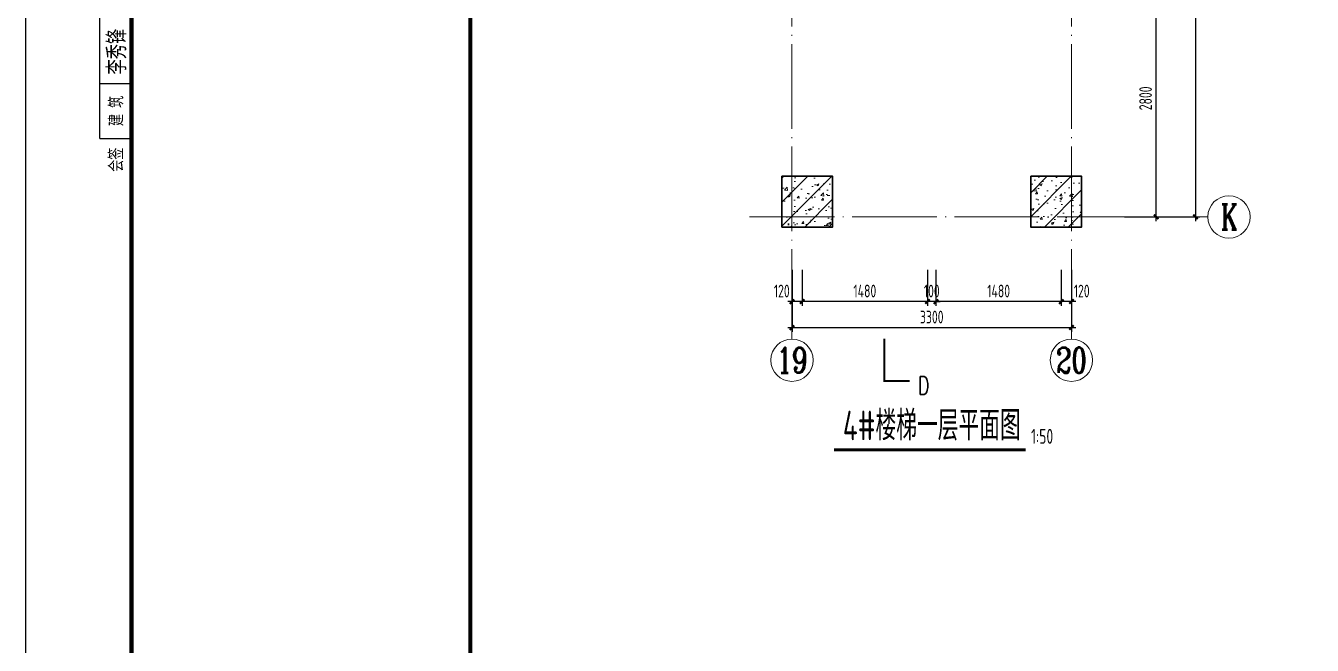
# Model space of a CAD drawing. Extents: x 56246 to 893198, y -950445 to -423535.
# Drawn here: x 368313 to 383505, y -478589 to -471274 of the extents above; entities that cross this region are included whole.
import ezdxf
from ezdxf.enums import TextEntityAlignment as Align

# ---------------------------------------------------------------- set-up
doc = ezdxf.new("R2010")
doc.units = 0
doc.header["$LTSCALE"] = 500
doc.linetypes.add('CONTINOUS', pattern=[0])
doc.linetypes.add('DOTE', pattern=[2.42, 2, -0.2, 0.02, -0.2])
for name, color, linetype, lineweight in [('0S-图框文字', 51, 'Continuous', 18), ('0S-柱-线', 50, 'Continuous', 30), ('0S-楼梯-文字', 4, 'Continuous', 20), ('0S-轴线', 1, 'DOTE', 13), ('0S-轴线尺寸', 6, 'CONTINOUS', 18), ('0S-轴线编号', 6, 'CONTINOUS', 18), ('上层柱线', 6, 'Continuous', 18)]:
    doc.layers.add(name, color=color, linetype=linetype, lineweight=lineweight)
doc.layers.add('T-TK', color=157, linetype='Continuous')
doc.layers.add('照明平面标注层', color=111, linetype='Continuous')
doc.styles.add('_TCH_LABEL', font='COMPLEX', dxfattribs={"bigfont": 'GBCBIG'})
doc.styles.add('TK2-TY', font='', dxfattribs={"width": 0.8})
doc.styles.add('TSSD_Axis', font='complex.shx', dxfattribs={"width": 0.7, "bigfont": 'hztxt.shx'})
doc.styles.add('TSSD_DIMENSION', font='tssdeng.shx', dxfattribs={"width": 0.7, "bigfont": 'Hztxt.shx'})
doc.styles.add('TSSD_Rein', font='Tssdeng.shx', dxfattribs={"width": 0.7, "bigfont": 'hztxt.shx'})
doc.styles.get('TK2-TY').set_extended_font_data('NSimSun')
doc.dimstyles.new('TSSD_50_50', dxfattribs={"dimtxt": 150, "dimasz": 50, "dimexe": 50, "dimexo": 125, "dimgap": 50, "dimtad": 1, "dimdec": 0, "dimzin": 0, "dimdsep": 46, "dimtxsty": 'TSSD_DIMENSION', "dimblk": 'ARCHTICK', "dimblk1": 'ARCHTICK', "dimblk2": 'ARCHTICK', "dimcen": 0, "dimdle": 50, "dimclrt": 7, "dimadec": 0, "dimazin": 0, "dimtfac": 1, "dimtdec": 0, "dimtix": 1, "dimtmove": 2, "dimatfit": 3, "dimfxl": 1, "dimtolj": 1, "dimtzin": 0, "dimarcsym": 0})
pattern_1 = [(45, (-72179.19, -22206.57), (-141.421356, 141.421356), []), (50, (-72179.19, -22206.57), (286.90407, -25.10085), [30, -330]), (355, (-72179.2, -22206.57), (-55.50053, 300.87685), [24, -264]), (100.4514, (-72155.28, -22208.66), (231.40375, 275.77582), [25.49608, -280.45684]), (46.1842, (-72179.2, -22126.57), (426.89642, -66.2076), [45, -495]), (96.6356, (-72143.6, -22132.1), (373.86508, 389.64715), [38.24412, -420.6852]), (351.1842, (-72179.2, -22126.57), (373.86478, 389.64744), [36, -396]), (21, (-72139.19, -22146.57), (238.76282, -161.04756), [30, -330]), (326, (-72139.2, -22146.57), (97.32613, 290.06002), [24, -264]), (71.4514, (-72119.3, -22159.99), (336.08905, 129.0122), [25.49608, -280.45684]), (37.5, (-72179.19, -22206.57), (4.863942, 133.157542), [2, -260.8, 2, -268, 2, -265]), (7.5, (-72179.19, -22206.57), (105.227815, 157.764685), [2, -152.8, 2, -254.8, 2, -101]), (327.5, (-72268.39, -22206.57), (213.528974, -9.021949), [2, -100, 2, -312, 2, -414]), (317.5, (-72308.39, -22206.57), (233.27447, 40.041993), [2, -130, 2, -207.2, 2, -294])]

# ---------------------------------------------------------------- blocks, each defined once
blk = doc.blocks.new('会签00', base_point=(408472, -305295))
blk.add_lwpolyline([(408472, -305295), (409222, -305295), (409222, -329195), (408472, -329195)], close=True)
at = {"style": 'TSSD_DIMENSION', "width": 0.8}
blk.add_text('李秀锋', height=450, rotation=90, dxfattribs=at).set_placement((409101, -327684))
blk = doc.blocks.new('A0-DWF')
at = {"layer": 'T-TK'}
for p, q in [((0, -84100), (0, 0)), ((118900, -84100), (118900, 0)), ((1750, -24900), (1750, -1000)), ((1750, -23600), (2500, -23600)), ((1750, -24900), (2500, -24900))]:
    blk.add_line(p, q, dxfattribs=at)
at = {"layer": 'T-TK', "const_width": 100}
for points in [[(2500, -83100), (117900, -83100), (117900, -1000), (2500, -1000)], [(10500, -83100), (2500, -83100), (2500, -21700), (10500, -21700)]]:
    blk.add_lwpolyline(points, close=True, dxfattribs=at)
at = {"layer": '0S-图框文字', "xscale": 0.999996, "yscale": 0.999996, "zscale": 0.999996}
blk.add_blockref('会签00', (1750, -1000), dxfattribs=at)
at = {"layer": 'T-TK', "style": 'TK2-TY', "width": 0.7}
for s, p in [('建 筑', (2128, -24250)), ('会签', (2125, -25402))]:
    blk.add_text(s, height=300, rotation=90, dxfattribs=at).set_placement(p, align=Align.MIDDLE_CENTER)
blk = doc.blocks.new('ts_axno')
at = {"color": 0, "linetype": 'ByBlock', "lineweight": -2}
blk.add_circle((0, 0), 0.5, dxfattribs=at)
at = {"color": 0, "linetype": 'ByBlock', "lineweight": -2, "style": 'TSSD_Axis', "width": 0.7}
blk.add_attdef('A', text='', height=0.6, dxfattribs=at).set_placement((0, 0), align=Align.MIDDLE_CENTER)
blk = doc.blocks.new('_ArchTick')
at = {"color": 0, "linetype": 'ByBlock', "const_width": 0.5}
blk.add_lwpolyline([(-0.53, -0.53), (0.53, 0.53)], dxfattribs=at)
blk = doc.blocks.new('*D569')
at = {"layer": '0S-轴线尺寸', "color": 0, "lineweight": -2, "transparency": 16777216}
for p, q in [((377362, -474156), (377362, -474888)), ((380662, -474156), (380662, -474888)), ((377312, -474838), (380712, -474838))]:
    blk.add_line(p, q, dxfattribs=at)
at = {"layer": 'Defpoints', "color": 0, "transparency": 16777216}
for p in [(377362, -474031), (380662, -474031), (380662, -474838)]:
    blk.add_point(p, dxfattribs=at)
at = {"layer": '0S-轴线尺寸', "color": 0, "lineweight": -2, "transparency": 16777216, "xscale": 50, "yscale": 50, "zscale": 50, "rotation": 180}
blk.add_blockref('_ArchTick', (377362, -474838), dxfattribs=at)
at = {"layer": '0S-轴线尺寸', "color": 0, "lineweight": -2, "transparency": 16777216, "xscale": 50, "yscale": 50, "zscale": 50}
blk.add_blockref('_ArchTick', (380662, -474838), dxfattribs=at)
at = {"layer": '0S-轴线尺寸', "color": 7, "transparency": 16777216, "insert": (379012, -474713), "char_height": 150, "attachment_point": 5, "style": 'TSSD_DIMENSION'}
blk.add_mtext('\\A1;3300', dxfattribs=at)
blk = doc.blocks.new('*D570')
at = {"layer": '0S-轴线尺寸', "color": 0, "lineweight": -2, "transparency": 16777216}
for p, q in [((382127, -464681), (382127, -473581)), ((381287, -464731), (382177, -464731)), ((381287, -473531), (382177, -473531))]:
    blk.add_line(p, q, dxfattribs=at)
at = {"layer": 'Defpoints', "color": 0, "transparency": 16777216}
for p in [(381162, -464731), (381162, -473531), (382127, -473531)]:
    blk.add_point(p, dxfattribs=at)
at = {"layer": '0S-轴线尺寸', "color": 0, "lineweight": -2, "transparency": 16777216, "xscale": 50, "yscale": 50, "zscale": 50}
for p, rotation in [((382127, -464731), 90), ((382127, -473531), 270)]:
    blk.add_blockref('_ArchTick', p, dxfattribs=dict(at, rotation=rotation))
at = {"layer": '0S-轴线尺寸', "color": 7, "transparency": 16777216, "insert": (382002, -469131), "char_height": 150, "attachment_point": 5, "rotation": 90, "style": 'TSSD_DIMENSION'}
blk.add_mtext('\\A1;8800', dxfattribs=at)
blk = doc.blocks.new('*D571')
at = {"layer": '0S-轴线尺寸', "color": 0, "lineweight": -2, "transparency": 16777216}
for p, q in [((377482, -474156), (377482, -474581)), ((378962, -474156), (378962, -474581)), ((379012, -474531), (377432, -474531))]:
    blk.add_line(p, q, dxfattribs=at)
at = {"layer": 'Defpoints', "color": 0, "transparency": 16777216}
for p in [(377482, -474031), (378962, -474031), (377482, -474531)]:
    blk.add_point(p, dxfattribs=at)
at = {"layer": '0S-轴线尺寸', "color": 0, "lineweight": -2, "transparency": 16777216, "xscale": 50, "yscale": 50, "zscale": 50, "rotation": 180}
blk.add_blockref('_ArchTick', (377482, -474531), dxfattribs=at)
at = {"layer": '0S-轴线尺寸', "color": 0, "lineweight": -2, "transparency": 16777216, "xscale": 50, "yscale": 50, "zscale": 50}
blk.add_blockref('_ArchTick', (378962, -474531), dxfattribs=at)
at = {"layer": '0S-轴线尺寸', "color": 7, "transparency": 16777216, "insert": (378222, -474406), "char_height": 150, "attachment_point": 5, "style": 'TSSD_DIMENSION'}
blk.add_mtext('\\A1;1480', dxfattribs=at)
blk = doc.blocks.new('*D572')
at = {"layer": '0S-轴线尺寸', "color": 0, "lineweight": -2, "transparency": 16777216}
for p, q in [((377362, -474156), (377362, -474581)), ((377482, -474156), (377482, -474581)), ((377532, -474531), (377312, -474531))]:
    blk.add_line(p, q, dxfattribs=at)
at = {"layer": 'Defpoints', "color": 0, "transparency": 16777216}
for p in [(377362, -474031), (377482, -474031), (377362, -474531)]:
    blk.add_point(p, dxfattribs=at)
at = {"layer": '0S-轴线尺寸', "color": 0, "lineweight": -2, "transparency": 16777216, "xscale": 50, "yscale": 50, "zscale": 50, "rotation": 180}
blk.add_blockref('_ArchTick', (377362, -474531), dxfattribs=at)
at = {"layer": '0S-轴线尺寸', "color": 0, "lineweight": -2, "transparency": 16777216, "xscale": 50, "yscale": 50, "zscale": 50}
blk.add_blockref('_ArchTick', (377482, -474531), dxfattribs=at)
at = {"layer": '0S-轴线尺寸', "color": 7, "transparency": 16777216, "insert": (377241, -474406), "char_height": 150, "attachment_point": 5, "style": 'TSSD_DIMENSION'}
blk.add_mtext('\\A1;120', dxfattribs=at)
blk = doc.blocks.new('*D573')
at = {"layer": '0S-轴线尺寸', "color": 0, "lineweight": -2, "transparency": 16777216}
for p, q in [((381287, -470731), (381712, -470731)), ((381662, -473581), (381662, -470681)), ((381287, -473531), (381712, -473531))]:
    blk.add_line(p, q, dxfattribs=at)
at = {"layer": 'Defpoints', "color": 0, "transparency": 16777216}
for p in [(381162, -470731), (381662, -470731), (381162, -473531)]:
    blk.add_point(p, dxfattribs=at)
at = {"layer": '0S-轴线尺寸', "color": 0, "lineweight": -2, "transparency": 16777216, "xscale": 50, "yscale": 50, "zscale": 50}
for p, rotation in [((381662, -470731), 90), ((381662, -473531), 270)]:
    blk.add_blockref('_ArchTick', p, dxfattribs=dict(at, rotation=rotation))
at = {"layer": '0S-轴线尺寸', "color": 7, "transparency": 16777216, "insert": (381537, -472131), "char_height": 150, "attachment_point": 5, "rotation": 90, "style": 'TSSD_DIMENSION'}
blk.add_mtext('\\A1;2800', dxfattribs=at)
blk = doc.blocks.new('*D574')
at = {"layer": '0S-轴线尺寸', "color": 0, "lineweight": -2, "transparency": 16777216}
for p, q in [((378962, -474156), (378962, -474581)), ((379062, -474156), (379062, -474581)), ((378962, -474531), (378912, -474531)), ((379062, -474531), (378962, -474531)), ((379062, -474531), (379112, -474531))]:
    blk.add_line(p, q, dxfattribs=at)
at = {"layer": 'Defpoints', "color": 0, "transparency": 16777216}
for p in [(378962, -474031), (379062, -474031), (378962, -474531)]:
    blk.add_point(p, dxfattribs=at)
at = {"layer": '0S-轴线尺寸', "color": 0, "lineweight": -2, "transparency": 16777216, "xscale": 50, "yscale": 50, "zscale": 50}
blk.add_blockref('_ArchTick', (378962, -474531), dxfattribs=at)
at = {"layer": '0S-轴线尺寸', "color": 0, "lineweight": -2, "transparency": 16777216, "xscale": 50, "yscale": 50, "zscale": 50, "rotation": 180}
blk.add_blockref('_ArchTick', (379062, -474531), dxfattribs=at)
at = {"layer": '0S-轴线尺寸', "color": 7, "transparency": 16777216, "insert": (379012, -474406), "char_height": 150, "attachment_point": 5, "style": 'TSSD_DIMENSION'}
blk.add_mtext('\\A1;100', dxfattribs=at)
blk = doc.blocks.new('*D575')
at = {"layer": '0S-轴线尺寸', "color": 0, "lineweight": -2, "transparency": 16777216}
for p, q in [((379062, -474156), (379062, -474581)), ((380542, -474156), (380542, -474581)), ((380592, -474531), (379012, -474531))]:
    blk.add_line(p, q, dxfattribs=at)
at = {"layer": 'Defpoints', "color": 0, "transparency": 16777216}
for p in [(379062, -474031), (380542, -474031), (379062, -474531)]:
    blk.add_point(p, dxfattribs=at)
at = {"layer": '0S-轴线尺寸', "color": 0, "lineweight": -2, "transparency": 16777216, "xscale": 50, "yscale": 50, "zscale": 50, "rotation": 180}
blk.add_blockref('_ArchTick', (379062, -474531), dxfattribs=at)
at = {"layer": '0S-轴线尺寸', "color": 0, "lineweight": -2, "transparency": 16777216, "xscale": 50, "yscale": 50, "zscale": 50}
blk.add_blockref('_ArchTick', (380542, -474531), dxfattribs=at)
at = {"layer": '0S-轴线尺寸', "color": 7, "transparency": 16777216, "insert": (379802, -474406), "char_height": 150, "attachment_point": 5, "style": 'TSSD_DIMENSION'}
blk.add_mtext('\\A1;1480', dxfattribs=at)
blk = doc.blocks.new('*D576')
at = {"layer": '0S-轴线尺寸', "color": 0, "lineweight": -2, "transparency": 16777216}
for p, q in [((380542, -474156), (380542, -474581)), ((380662, -474156), (380662, -474581)), ((380712, -474531), (380492, -474531))]:
    blk.add_line(p, q, dxfattribs=at)
at = {"layer": 'Defpoints', "color": 0, "transparency": 16777216}
for p in [(380542, -474031), (380662, -474031), (380542, -474531)]:
    blk.add_point(p, dxfattribs=at)
at = {"layer": '0S-轴线尺寸', "color": 0, "lineweight": -2, "transparency": 16777216, "xscale": 50, "yscale": 50, "zscale": 50, "rotation": 180}
blk.add_blockref('_ArchTick', (380542, -474531), dxfattribs=at)
at = {"layer": '0S-轴线尺寸', "color": 0, "lineweight": -2, "transparency": 16777216, "xscale": 50, "yscale": 50, "zscale": 50}
blk.add_blockref('_ArchTick', (380662, -474531), dxfattribs=at)
at = {"layer": '0S-轴线尺寸', "color": 7, "transparency": 16777216, "insert": (380783, -474406), "char_height": 150, "attachment_point": 5, "style": 'TSSD_DIMENSION'}
blk.add_mtext('\\A1;120', dxfattribs=at)

msp = doc.modelspace()

# ---------------------------------------------------------------- hatches: boundary and pattern name
at = {"layer": '上层柱线'}
h = msp.add_hatch(dxfattribs=at)
h.set_pattern_fill('钢筋混凝土', color=256, scale=40, pattern_type=2)
h.set_pattern_definition(pattern_1)
h.paths.add_polyline_path([(377241.7198, -473051.0176), (377241.7198, -473651.0176), (377841.7198, -473651.0176), (377841.7198, -473051.0176)])
h = msp.add_hatch(dxfattribs=at)
h.set_pattern_fill('钢筋混凝土', color=256, scale=40, pattern_type=2)
h.set_pattern_definition(pattern_1)
h.paths.add_polyline_path([(380181.7198, -473051.0176), (380181.7198, -473651.0176), (380781.7198, -473651.0176), (380781.7198, -473051.0176)])

# ---------------------------------------------------------------- linework, layer by layer
at = {"layer": '0S-柱-线'}
for points in [[(377241.7198, -473051.0176), (377241.7198, -473651.0176), (377841.7198, -473651.0176), (377841.7198, -473051.0176)], [(380181.7198, -473051.0176), (380181.7198, -473651.0176), (380781.7198, -473651.0176), (380781.7198, -473051.0176)]]:
    msp.add_lwpolyline(points, close=True, dxfattribs=at)
at = {"layer": '0S-楼梯-文字'}
for points, const_width in [([(378751.843, -475468.7732), (378451.843, -475468.7732), (378451.843, -474968.7732)], 25), ([(377857.4825, -476279.3135), (380122.8283, -476279.3135)], 35)]:
    msp.add_lwpolyline(points, dxfattribs=dict(at, const_width=const_width))
at = {"layer": '0S-轴线'}
for p, q in [((377361.7198, -464231.0176), (377361.7198, -474031.0176)), ((380661.7198, -464231.0176), (380661.7198, -474031.0176)), ((376861.7198, -473531.0176), (381161.7198, -473531.0176))]:
    msp.add_line(p, q, dxfattribs=at)
at = {"layer": '0S-轴线尺寸'}
for p, q in [((377361.7198, -474031.0176), (377361.7198, -474972.6017)), ((380661.7198, -474031.0176), (380661.7198, -474972.6017))]:
    msp.add_line(p, q, dxfattribs=at)
at = {"layer": '0S-轴线编号'}
msp.add_line((381161.7198, -473531.0176), (382271.3857, -473531.0176), dxfattribs=at)
at = {"layer": '上层柱线'}
for points in [[(377241.7198, -473051.0176), (377241.7198, -473651.0176), (377841.7198, -473651.0176), (377841.7198, -473051.0176)], [(380181.7198, -473051.0176), (380181.7198, -473651.0176), (380781.7198, -473651.0176), (380781.7198, -473051.0176)]]:
    msp.add_lwpolyline(points, close=True, dxfattribs=at)

# ---------------------------------------------------------------- block references
at = {"layer": '0S-轴线编号'}
ref = msp.add_blockref('ts_axno', (382521.3857, -473531.0176), dxfattribs=dict(at, xscale=500, yscale=500, zscale=500))
ref.add_attrib('18', 'K', dxfattribs={"height": 300, "style": 'TSSD_Axis', "width": 0.7}).set_placement((382521.3857, -473531.0176), align=Align.MIDDLE_CENTER)
ref = msp.add_blockref('ts_axno', (377361.7198, -475222.6017), dxfattribs=dict(at, xscale=500, yscale=500, zscale=500))
ref.add_attrib('17', '19', dxfattribs={"height": 300, "style": 'TSSD_Axis', "width": 0.7}).set_placement((377361.7198, -475222.6017), align=Align.MIDDLE_CENTER)
ref = msp.add_blockref('ts_axno', (380661.7198, -475222.6017), dxfattribs=dict(at, xscale=500, yscale=500, zscale=500))
ref.add_attrib('18', '20', dxfattribs={"height": 300, "style": 'TSSD_Axis', "width": 0.7}).set_placement((380661.7198, -475222.6017), align=Align.MIDDLE_CENTER)
at = {"layer": '照明平面标注层', "xscale": 0.5, "yscale": 0.5, "zscale": 0.5}
for p in [(308863.4361, -460154.8059), (368313.4361, -460154.8059)]:
    msp.add_blockref('A0-DWF', p, dxfattribs=at)

# ---------------------------------------------------------------- texts
at = {"layer": '0S-楼梯-文字'}
for s, height, style, width, p in [('D', 212.5, '_TCH_LABEL', 0.705882, (378850.5278, -475627.7018)), ('4#楼梯一层平面图', 350, 'TSSD_DIMENSION', 0.7, (377961.9655, -476168.5852)), ('1:50', 175, 'TSSD_Rein', 0.7, (380184.4816, -476209.3135))]:
    msp.add_text(s, height=height, dxfattribs=dict(at, style=style, width=width)).set_placement(p)

# ---------------------------------------------------------------- dimensions: what is measured, and where the dimension line sits
at = {"layer": '0S-轴线尺寸'}
for base, p1, p2, angle, picture, middle in [((382127.2012, -473531.0176), (381161.7198, -464731.0176), (381161.7198, -473531.0176), 270, '*D570', (382002.2012, -469131.0176)), ((380661.7198, -474838.3873), (377361.7198, -474031.0176), (380661.7198, -474031.0176), 180, '*D569', (379011.7198, -474713.3873))]:
    dim = msp.add_linear_dim(base=base, p1=p1, p2=p2, angle=angle, dimstyle='TSSD_50_50', dxfattribs=at)
    dim.commit()
    dim.dimension.update_dxf_attribs({"geometry": picture, "text_midpoint": middle})
for p1, p2, distance, picture, middle in [((381161.7198, -473531.0176), (381161.7198, -470731.0176), -500, '*D573', (381536.7198, -472131.0176)), ((378961.7198, -474031.0176), (377481.7198, -474031.0176), 500, '*D571', (378221.7198, -474406.0176)), ((379061.7198, -474031.0176), (378961.7198, -474031.0176), 500, '*D574', (379011.7198, -474406.0176)), ((380541.7198, -474031.0176), (379061.7198, -474031.0176), 500, '*D575', (379801.7198, -474406.0176))]:
    dim = msp.add_aligned_dim(p1=p1, p2=p2, distance=distance, dimstyle='TSSD_50_50', dxfattribs=at)
    dim.commit()
    dim.dimension.update_dxf_attribs({"geometry": picture, "text_midpoint": middle})
for base, p1, p2, picture, middle in [((377361.7198, -474531.0176), (377481.7198, -474031.0176), (377361.7198, -474031.0176), '*D572', (377240.7582, -474406.0176)), ((380541.7198, -474531.0176), (380661.7198, -474031.0176), (380541.7198, -474031.0176), '*D576', (380782.6813, -474406.0176))]:
    dim = msp.add_linear_dim(base=base, p1=p1, p2=p2, angle=180, dimstyle='TSSD_50_50', dxfattribs=at)
    dim.commit()
    dim.dimension.update_dxf_attribs({"geometry": picture, "text_midpoint": middle, "dimtype": 161})

doc.saveas('drawing.dxf')
